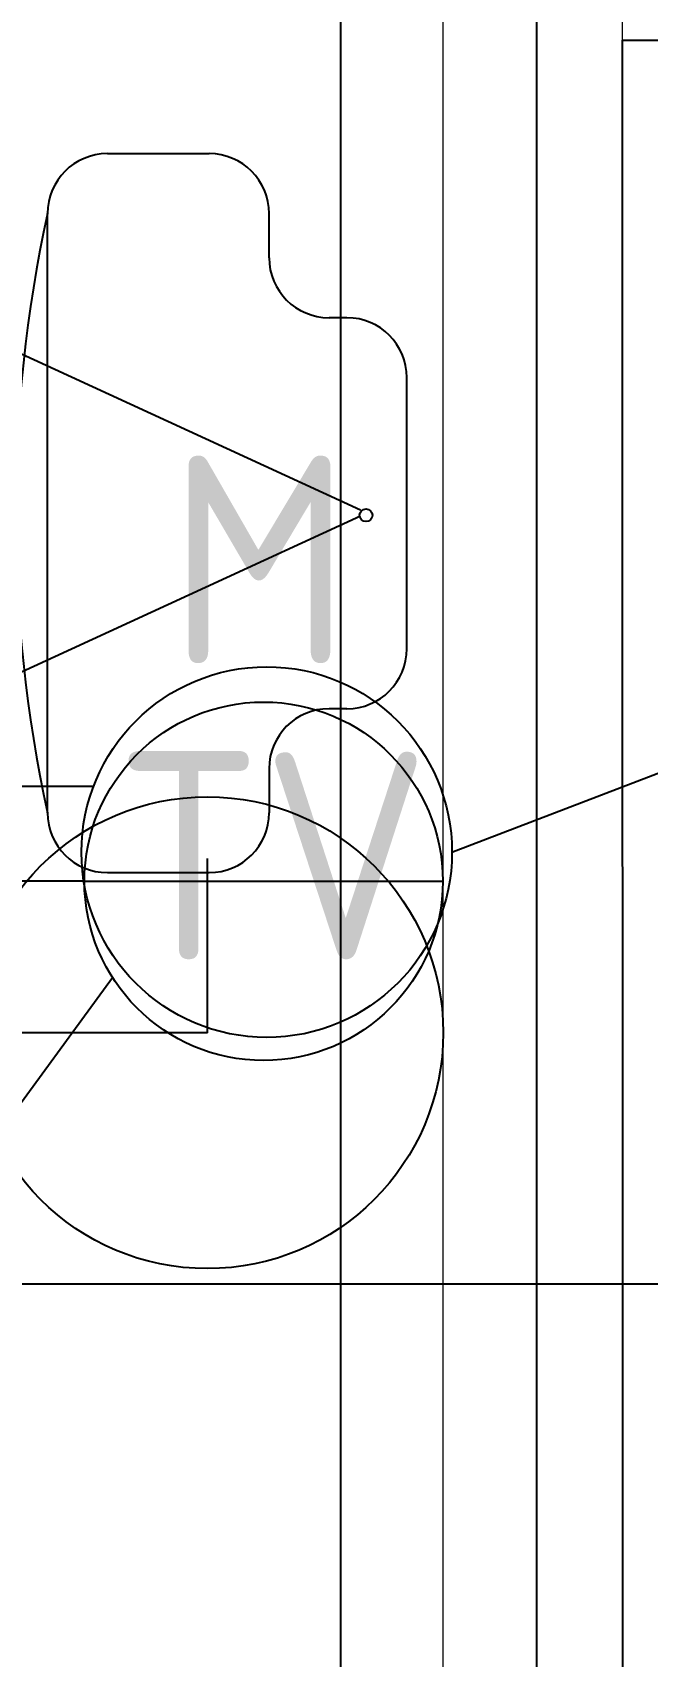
# Model space of a CAD drawing. Header units: inches. Extents: x 567429 to 582707, y 126347 to 133675.
# Drawn here: x 577566.2 to 577617.6, y 131592 to 131727.5 of the extents above; entities that cross this region are included whole.
import ezdxf
from ezdxf.enums import TextEntityAlignment as Align

# ---------------------------------------------------------------- set-up
doc = ezdxf.new("R2010")
doc.units = ezdxf.units.IN
doc.header["$MEASUREMENT"] = 0
for name, color, linetype in [('BORD', 3, 'Continuous'), ('FIRE WIRE', 4, 'Continuous'), ('mobl', 11, 'Continuous'), ('NURSE CALL WIRE', 4, 'Continuous'), ('SOCKET', 3, 'Continuous'), ('SOCKET WIRE', 4, 'Continuous'), ('SOUND', 3, 'Continuous'), ('SOUND WIRE', 4, 'Continuous'), ('TEL', 3, 'Continuous'), ('wall kanaf', 4, 'Continuous')]:
    doc.layers.add(name, color=color, linetype=linetype)
doc.styles.add('ISOCP', font='isocp.shx')

# ---------------------------------------------------------------- blocks, each defined once
blk = doc.blocks.new('BOARD2')
at = {"layer": 'BORD', "color": 4}
for p, q in [((-163.07, 0), (163.07, 0)), ((163.07, 0), (163.07, -61.63))]:
    blk.add_line(p, q, dxfattribs=at)
blk = doc.blocks.new('CLOCK1')
at = {"layer": 'TEL', "color": 3, "ltscale": 0.5}
for p, q in [((0, 15.75), (0, 54.03)), ((-4.2, 44.16), (0, 49.75)), ((0, 49.75), (4.2, 44.16))]:
    blk.add_line(p, q, dxfattribs=at)
at = {"layer": 'TEL', "color": 2, "ltscale": 200}
for q in [(0, 14.12), (11.64, 0)]:
    blk.add_line((0, 0), q, dxfattribs=at)
at = {"layer": 'TEL', "color": 3, "ltscale": 0.5}
blk.add_circle((0, 0), 15.75, dxfattribs=at)
blk = doc.blocks.new('soc1 to')
at = {"layer": 'SOCKET', "color": 3}
blk.add_line((-12.31, 0), (12.31, 0), dxfattribs=at)
blk.add_circle((0, 0), 12.31, dxfattribs=at)
blk = doc.blocks.new('TV.ME')
at = {"layer": 'SOUND', "color": 3}
blk.add_circle((0, 0), 19.64, dxfattribs=at)
at = {"layer": 'SOUND', "color": 2, "style": 'ISOCP'}
for s, p in [('M', (-0.77, 31.03)), ('TV', (0.62, -0.32))]:
    blk.add_text(s, height=22, dxfattribs=at).set_placement(p, align=Align.MIDDLE)

msp = doc.modelspace()

# ---------------------------------------------------------------- linework, layer by layer
at = {"layer": 'FIRE WIRE'}
msp.add_line((577463.28, 131623.06), (577967.2, 131623.06), dxfattribs=at)
at = {"layer": 'mobl', "color": 15}
for p, q in [((577572.49, 131717.38), (577580.99, 131717.38)), ((577567.49, 131662.38), (577567.49, 131712.38)), ((577585.99, 131708.69), (577585.99, 131712.38)), ((577593.61, 131687.63), (577551.34, 131707.06)), ((577592.49, 131703.69), (577590.99, 131703.69)), ((577597.49, 131676.06), (577597.49, 131698.69)), ((577593.61, 131687.12), (577551.34, 131667.69)), ((577592.49, 131671.06), (577590.99, 131671.06)), ((577585.99, 131666.06), (577585.99, 131662.38)), ((577572.49, 131657.38), (577580.99, 131657.38))]:
    msp.add_line(p, q, dxfattribs=at)
msp.add_circle((577594.08, 131687.2), 0.531, dxfattribs=at)
for centre, radius, start, end in [((577572.49, 131712.38), 5, 90, 180), ((577580.99, 131712.38), 5, 0, 90), ((577683.55, 131687.38), 118.73, 167.8445, 192.1555), ((577590.99, 131708.69), 5, 180, 270), ((577592.49, 131698.69), 5, 0, 90), ((577592.49, 131676.06), 5, 270, 0), ((577590.99, 131666.06), 5, 90, 180), ((577572.49, 131662.38), 5, 180, 270), ((577580.99, 131662.38), 5, 270, 0)]:
    msp.add_arc(centre, radius, start, end, dxfattribs=at)
at = {"layer": 'NURSE CALL WIRE'}
msp.add_line((577591.98, 131429.34), (577591.98, 131769.28), dxfattribs=at)
at = {"layer": 'SOCKET WIRE'}
for p, q in [((577608.33, 131429.34), (577608.33, 131767.63)), ((577570.58, 131656.66), (577338.68, 131656.66)), ((577572.93, 131648.6), (577297.89, 131272.87))]:
    msp.add_line(p, q, dxfattribs=at)
at = {"layer": 'SOUND WIRE'}
for p, q in [((577601.25, 131659.09, 0), (577959.86, 131796.66)), ((577252.99, 131664.59, 0), (577571.33, 131664.59, 0))]:
    msp.add_line(p, q, dxfattribs=at)
at = {"layer": 'wall kanaf', "color": 15, "lineweight": 20, "ltscale": 0.1}
for p, q in [((577600.49, 131859.79), (577600.49, 131112.79)), ((577615.49, 131345.29), (577615.49, 131797.79))]:
    msp.add_line(p, q, dxfattribs=at)

# ---------------------------------------------------------------- block references
at = {"layer": 'BORD', "ltscale": 5, "xscale": 0.947301618010808, "yscale": 0.947301618010808, "zscale": 0.947301618010808, "rotation": 90.0091431634973}
msp.add_blockref('BOARD2', (577615.51, 131572.37), dxfattribs=at)
at = {"layer": 'SOCKET', "color": 3, "xscale": 1.214999999967404, "yscale": 1.214999999967404, "zscale": 1.214999999967404}
msp.add_blockref('soc1 to', (577585.53, 131656.66), dxfattribs=at)
at = {"layer": 'SOUND', "color": 4, "ltscale": 7, "xscale": 0.7874015747802332, "yscale": 0.7874015747802332, "zscale": 0.7874015747802332}
msp.add_blockref('TV.ME', (577585.79, 131659.09, 0), dxfattribs=at)
at = {"layer": 'TEL', "xscale": 1.25, "yscale": 1.25, "zscale": 1.25, "rotation": 90}
msp.add_blockref('CLOCK1', (577580.84, 131644.02), dxfattribs=at)

doc.saveas('drawing.dxf')
